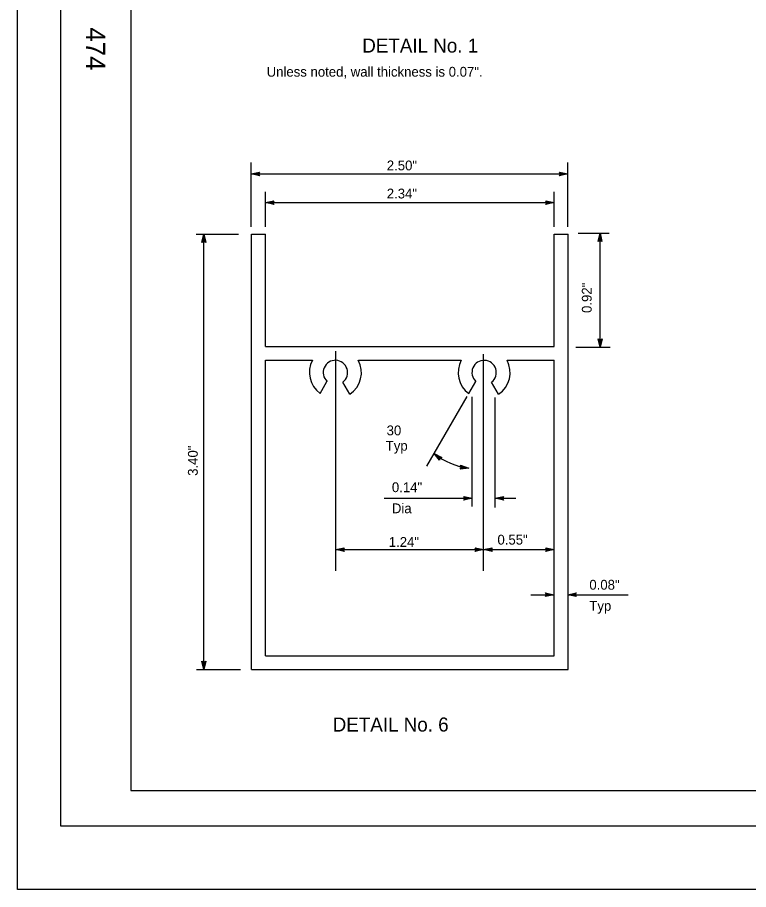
# Model space of a CAD drawing. Extents: x -894 to 866, y -476 to 714.
# Drawn here: x -894 to -374, y -476 to 144 of the extents above; entities that cross this region are included whole.
import ezdxf

# ---------------------------------------------------------------- set-up
doc = ezdxf.new("R2010")
doc.units = 0
for name, color, linetype in [('10 Sheet Format', 7, 'Continuous'), ('56 Stage 3 Anno', 7, 'Continuous'), ('57 Undefined', 7, 'Continuous'), ('60 Nongeo Data', 7, 'Continuous')]:
    doc.layers.add(name, color=color, linetype=linetype)

msp = doc.modelspace()

# ---------------------------------------------------------------- linework, layer by layer
at = {"layer": '10 Sheet Format'}
for p, q in [((-863.46, 668.96), (-863.46, -431.04)), ((-813.45, 643.96), (-813.45, -406.04)), ((-813.45, -406.04), (811.55, -406.04)), ((-863.46, -431.04), (836.55, -431.04))]:
    msp.add_line(p, q, dxfattribs=at)
for points in [[(-894.04, 713.56), (865.96, 713.56), (865.96, -476.44), (-894.04, -476.44)], [(-863.46, -431.04), (836.55, -431.04), (836.55, 668.96), (-863.46, 668.96)]]:
    msp.add_lwpolyline(points, close=True, dxfattribs=at)
at = {"layer": '56 Stage 3 Anno'}
for p, q in [((-727.66, -4.96), (-727.66, 40.96)), ((-502.27, -4.96), (-502.27, 40.96)), ((-727.77, 32.73), (-721.77, 34.06)), ((-727.77, 32.73), (-502.38, 32.73)), ((-721.77, 31.39), (-727.77, 32.73)), ((-727.77, 32.73), (-727.77, 32.73)), ((-721.98, 31.75), (-726.39, 32.73)), ((-726.37, 32.73), (-722, 33.7)), ((-725, 32.73), (-722.18, 33.35)), ((-722.22, 32.11), (-725, 32.73)), ((-723.62, 32.73), (-722.41, 32.99)), ((-722.39, 32.45), (-723.62, 32.73)), ((-721.77, 34.06), (-722.57, 32.73)), ((-722.57, 32.73), (-721.77, 31.39)), ((-721.77, 34.06), (-721.77, 34.06)), ((-721.77, 31.39), (-721.77, 31.39)), ((-507.58, 32.73), (-508.38, 34.07)), ((-508.38, 34.07), (-508.38, 34.07)), ((-508.38, 34.07), (-502.38, 32.73)), ((-502.38, 32.73), (-508.38, 31.4)), ((-508.38, 31.4), (-507.58, 32.73)), ((-508.38, 31.4), (-508.38, 31.4)), ((-508.16, 33.71), (-503.76, 32.73)), ((-503.77, 32.73), (-508.15, 31.76)), ((-505.14, 32.73), (-507.97, 32.11)), ((-507.93, 33.35), (-505.14, 32.73)), ((-507.75, 33.01), (-506.52, 32.73)), ((-506.52, 32.73), (-507.73, 32.47)), ((-502.38, 32.73), (-502.38, 32.73)), ((-717.61, -4.96), (-717.61, 19.99)), ((-512.09, -4.96), (-512.09, 19.99)), ((-717.61, 12.33), (-711.61, 13.66)), ((-716.21, 12.33), (-711.84, 13.3)), ((-714.84, 12.33), (-712.02, 12.95)), ((-713.46, 12.33), (-712.25, 12.59)), ((-711.61, 13.66), (-712.41, 12.33)), ((-711.61, 13.66), (-711.61, 13.66)), ((-517.29, 12.33), (-518.09, 13.67)), ((-518.09, 13.67), (-518.09, 13.67)), ((-518.09, 13.67), (-512.09, 12.33)), ((-517.88, 13.31), (-513.47, 12.33)), ((-517.64, 12.95), (-514.86, 12.33)), ((-517.47, 12.61), (-516.24, 12.33)), ((-717.61, 12.33), (-512.09, 12.33)), ((-711.61, 10.99), (-717.61, 12.33)), ((-717.61, 12.33), (-717.61, 12.33)), ((-711.82, 11.34), (-716.23, 12.33)), ((-712.06, 11.7), (-714.84, 12.33)), ((-712.23, 12.05), (-713.46, 12.33)), ((-712.41, 12.33), (-711.61, 10.99)), ((-711.61, 10.99), (-711.61, 10.99)), ((-512.09, 12.33), (-518.09, 11)), ((-518.09, 11), (-517.29, 12.33)), ((-518.09, 11), (-518.09, 11)), ((-513.49, 12.33), (-517.86, 11.36)), ((-514.86, 12.33), (-517.68, 11.7)), ((-516.24, 12.33), (-517.45, 12.06)), ((-512.09, 12.33), (-512.09, 12.33)), ((-766.97, -10.09), (-736.64, -10.09)), ((-762.76, -16.09), (-761.42, -10.09)), ((-762.4, -15.88), (-761.42, -11.47)), ((-761.42, -319.93), (-761.42, -10.09)), ((-761.42, -10.09), (-761.42, -10.09)), ((-761.42, -10.09), (-760.09, -16.09)), ((-761.42, -11.48), (-760.45, -15.86)), ((-495.06, -9.35), (-473.05, -9.35)), ((-480.74, -15.35), (-479.4, -9.35)), ((-480.38, -15.13), (-479.4, -10.73)), ((-480.02, -14.9), (-479.4, -12.11)), ((-479.4, -90.57), (-479.4, -9.35)), ((-479.4, -9.35), (-479.4, -9.35)), ((-479.4, -9.35), (-478.07, -15.35)), ((-479.4, -10.74), (-478.43, -15.11)), ((-479.4, -12.11), (-478.78, -14.94)), ((-761.42, -15.29), (-762.76, -16.09)), ((-762.76, -16.09), (-762.76, -16.09)), ((-762.04, -15.64), (-761.42, -12.85)), ((-761.7, -15.47), (-761.42, -14.24)), ((-761.42, -12.85), (-760.8, -15.68)), ((-761.42, -14.24), (-761.16, -15.45)), ((-760.09, -16.09), (-761.42, -15.29)), ((-760.09, -16.09), (-760.09, -16.09)), ((-479.4, -14.55), (-480.74, -15.35)), ((-480.74, -15.35), (-480.74, -15.35)), ((-479.68, -14.72), (-479.4, -13.49)), ((-479.4, -13.49), (-479.13, -14.7)), ((-478.07, -15.35), (-479.4, -14.55)), ((-478.07, -15.35), (-478.07, -15.35)), ((-479.4, -90.57), (-480.73, -84.57)), ((-480.73, -84.57), (-480.73, -84.57)), ((-480.73, -84.57), (-479.4, -85.37)), ((-479.4, -89.18), (-480.37, -84.8)), ((-479.4, -87.81), (-480.02, -84.98)), ((-479.4, -86.42), (-479.66, -85.22)), ((-479.4, -85.37), (-478.06, -84.57)), ((-478.06, -84.57), (-479.4, -90.57)), ((-478.42, -84.79), (-479.4, -89.19)), ((-478.78, -85.02), (-479.4, -87.81)), ((-479.12, -85.19), (-479.4, -86.42)), ((-478.06, -84.57), (-478.06, -84.57)), ((-496.75, -90.57), (-472.26, -90.57)), ((-479.4, -90.57), (-479.4, -90.57)), ((-667.47, -249.62), (-667.47, -93.36)), ((-562.32, -249.62), (-562.32, -95.44)), ((-602.73, -175.22), (-574.12, -125.66)), ((-570.36, -203.8), (-570.36, -125.92)), ((-554.14, -204.72), (-554.14, -126.43)), ((-593.62, -171.04), (-597.48, -166.26)), ((-597.48, -166.26), (-597.48, -166.26)), ((-597.48, -166.26), (-591.96, -168.95)), ((-593.57, -170.63), (-596.4, -167.12)), ((-596.39, -167.12), (-592.37, -169.08)), ((-593.53, -170.2), (-595.32, -167.98)), ((-595.32, -167.98), (-592.72, -169.25)), ((-593.45, -169.82), (-594.24, -168.84)), ((-594.24, -168.84), (-593.13, -169.38)), ((-593.41, -169.49), (-593.62, -171.04)), ((-593.62, -171.04), (-593.62, -171.04)), ((-591.96, -168.95), (-593.41, -169.49)), ((-591.96, -168.95), (-591.96, -168.95)), ((-579, -177.25), (-578.03, -176.03)), ((-572.88, -176.72), (-579, -177.25)), ((-579, -177.25), (-579, -177.25)), ((-574.26, -176.54), (-578.72, -176.92)), ((-578.03, -176.03), (-578.65, -174.6)), ((-578.65, -174.6), (-578.65, -174.6)), ((-578.65, -174.6), (-572.88, -176.72)), ((-575.62, -176.36), (-578.5, -176.6)), ((-578.48, -174.98), (-574.25, -176.54)), ((-578.3, -175.37), (-575.62, -176.36)), ((-576.99, -176.17), (-578.22, -176.28)), ((-578.17, -175.74), (-576.99, -176.17)), ((-572.88, -176.72), (-572.88, -176.72)), ((-633.15, -198.06), (-570.36, -198.06)), ((-575.56, -198.06), (-576.36, -196.72)), ((-576.36, -196.72), (-576.36, -196.72)), ((-576.36, -196.72), (-570.36, -198.06)), ((-570.36, -198.06), (-576.36, -199.39)), ((-576.36, -199.39), (-575.56, -198.06)), ((-576.15, -197.08), (-571.74, -198.06)), ((-571.76, -198.07), (-576.13, -199.03)), ((-573.13, -198.06), (-575.95, -198.69)), ((-575.91, -197.44), (-573.13, -198.06)), ((-575.74, -197.78), (-574.51, -198.06)), ((-574.51, -198.06), (-575.72, -198.33)), ((-570.36, -198.06), (-570.36, -198.06)), ((-554.14, -198.06), (-548.14, -196.73)), ((-554.14, -198.06), (-539.45, -198.06)), ((-548.14, -199.4), (-554.14, -198.06)), ((-554.14, -198.06), (-554.14, -198.06)), ((-548.35, -199.05), (-552.76, -198.06)), ((-552.75, -198.06), (-548.37, -197.09)), ((-551.37, -198.06), (-548.55, -197.44)), ((-548.59, -198.69), (-551.37, -198.06)), ((-549.99, -198.07), (-548.78, -197.8)), ((-548.76, -198.34), (-549.99, -198.07)), ((-548.14, -196.73), (-548.94, -198.06)), ((-548.94, -198.06), (-548.14, -199.4)), ((-548.14, -196.73), (-548.14, -196.73)), ((-576.36, -199.39), (-576.36, -199.39)), ((-548.14, -199.4), (-548.14, -199.4)), ((-667.47, -234.6), (-661.47, -233.27)), ((-667.47, -234.6), (-562.32, -234.6)), ((-661.47, -235.94), (-667.47, -234.6)), ((-667.47, -234.6), (-667.47, -234.6)), ((-661.69, -235.59), (-666.09, -234.6)), ((-666.08, -234.6), (-661.7, -233.63)), ((-664.71, -234.6), (-661.88, -233.98)), ((-661.92, -235.23), (-664.71, -234.6)), ((-663.33, -234.6), (-662.12, -234.34)), ((-662.1, -234.88), (-663.33, -234.6)), ((-661.47, -233.27), (-662.27, -234.6)), ((-662.27, -234.6), (-661.47, -235.94)), ((-661.47, -233.27), (-661.47, -233.27)), ((-567.52, -234.6), (-568.32, -233.26)), ((-568.32, -233.26), (-568.32, -233.26)), ((-568.32, -233.26), (-562.32, -234.6)), ((-562.32, -234.6), (-568.32, -235.93)), ((-568.32, -235.93), (-567.52, -234.6)), ((-568.11, -233.62), (-563.7, -234.6)), ((-563.71, -234.6), (-568.09, -235.57)), ((-565.08, -234.6), (-567.91, -235.22)), ((-567.87, -233.98), (-565.08, -234.6)), ((-567.7, -234.32), (-566.47, -234.6)), ((-566.47, -234.6), (-567.67, -234.87)), ((-562.32, -234.6), (-556.32, -233.27)), ((-562.32, -234.6), (-512.09, -234.6)), ((-562.32, -234.6), (-562.32, -234.6)), ((-556.32, -235.94), (-562.32, -234.6)), ((-562.32, -234.6), (-562.32, -234.6)), ((-556.54, -235.59), (-560.94, -234.6)), ((-560.93, -234.6), (-556.56, -233.63)), ((-559.56, -234.6), (-556.73, -233.98)), ((-556.77, -235.23), (-559.56, -234.6)), ((-558.18, -234.6), (-556.97, -234.34)), ((-556.95, -234.88), (-558.18, -234.6)), ((-556.32, -233.27), (-557.12, -234.6)), ((-557.12, -234.6), (-556.32, -235.94)), ((-556.32, -233.27), (-556.32, -233.27)), ((-517.29, -234.6), (-518.09, -233.26)), ((-518.09, -233.26), (-518.09, -233.26)), ((-518.09, -233.26), (-512.09, -234.6)), ((-512.09, -234.6), (-518.09, -235.93)), ((-518.09, -235.93), (-517.29, -234.6)), ((-517.88, -233.62), (-513.47, -234.6)), ((-513.49, -234.6), (-517.86, -235.57)), ((-514.86, -234.6), (-517.68, -235.22)), ((-517.64, -233.98), (-514.86, -234.6)), ((-517.47, -234.32), (-516.24, -234.6)), ((-516.24, -234.6), (-517.45, -234.87)), ((-512.09, -234.6), (-512.09, -234.6)), ((-661.47, -235.94), (-661.47, -235.94)), ((-568.32, -235.93), (-568.32, -235.93)), ((-556.32, -235.94), (-556.32, -235.94)), ((-518.09, -235.93), (-518.09, -235.93)), ((-528.66, -266.68), (-512.25, -266.68)), ((-517.45, -266.68), (-518.25, -265.34)), ((-518.25, -265.34), (-518.25, -265.34)), ((-518.25, -265.34), (-512.25, -266.68)), ((-512.25, -266.68), (-518.25, -268.01)), ((-518.25, -268.01), (-517.45, -266.68)), ((-518.03, -265.69), (-513.63, -266.68)), ((-513.64, -266.68), (-518.01, -267.65)), ((-515.01, -266.68), (-517.84, -267.3)), ((-517.8, -266.05), (-515.01, -266.68)), ((-517.62, -266.4), (-516.39, -266.68)), ((-516.39, -266.68), (-517.6, -266.94)), ((-512.25, -266.68), (-512.25, -266.68)), ((-502.41, -266.68), (-496.41, -265.35)), ((-496.41, -268.02), (-502.41, -266.68)), ((-502.41, -266.68), (-502.41, -266.68)), ((-502.41, -266.68), (-459.37, -266.68)), ((-496.62, -267.66), (-501.03, -266.68)), ((-501.02, -266.68), (-496.64, -265.71)), ((-499.64, -266.68), (-496.82, -266.06)), ((-496.86, -267.3), (-499.64, -266.68)), ((-498.26, -266.68), (-497.05, -266.41)), ((-497.03, -266.96), (-498.26, -266.68)), ((-496.41, -265.35), (-497.21, -266.68)), ((-497.21, -266.68), (-496.41, -268.02)), ((-496.41, -265.35), (-496.41, -265.35)), ((-518.25, -268.01), (-518.25, -268.01)), ((-496.41, -268.02), (-496.41, -268.02)), ((-761.42, -319.93), (-762.75, -313.93)), ((-762.75, -313.93), (-762.75, -313.93)), ((-762.75, -313.93), (-761.42, -314.73)), ((-761.42, -318.54), (-762.39, -314.17)), ((-761.42, -317.17), (-762.04, -314.35)), ((-761.42, -315.79), (-761.68, -314.58)), ((-761.42, -314.73), (-760.08, -313.93)), ((-760.08, -313.93), (-761.42, -319.93)), ((-760.44, -314.15), (-761.42, -318.55)), ((-760.8, -314.38), (-761.42, -317.17)), ((-761.14, -314.56), (-761.42, -315.79)), ((-760.08, -313.93), (-760.08, -313.93)), ((-766.54, -319.93), (-735.22, -319.93)), ((-761.42, -319.93), (-761.42, -319.93))]:
    msp.add_line(p, q, dxfattribs=at)
msp.add_arc((-566.23, -126.94), 50.22, 231.51866, 262.39463, dxfattribs=at)
at = {"layer": '60 Nongeo Data'}
for p, q in [((-727.45, -319.93), (-727.45, -10.09)), ((-727.45, -10.09), (-717.61, -10.09)), ((-717.61, -90.01), (-717.61, -10.09)), ((-512.09, -10.09), (-502.25, -10.09)), ((-512.09, -90.01), (-512.09, -10.09)), ((-502.25, -319.93), (-502.25, -10.09)), ((-717.61, -90.01), (-512.09, -90.01)), ((-717.61, -310.09), (-717.61, -99.86)), ((-717.61, -99.86), (-684.16, -99.86)), ((-651.34, -99.86), (-578.27, -99.86)), ((-545.62, -99.86), (-512.09, -99.86)), ((-512.09, -310.09), (-512.09, -99.86)), ((-678.71, -123.48), (-673.76, -114.9)), ((-657.52, -123.95), (-662.47, -115.38)), ((-572.84, -123.45), (-567.89, -114.87)), ((-551.66, -123.96), (-556.61, -115.39)), ((-717.61, -310.09), (-512.09, -310.09)), ((-727.45, -319.93), (-502.25, -319.93))]:
    msp.add_line(p, q, dxfattribs=at)
for centre, radius, start, end in [((-667.78, -108.55), 18.5, 151.89801, 233.77231), ((-667.78, -108.55), 8.66, 307.87302, 226.59919), ((-667.78, -108.55), 18.5, 303.67586, 28.10199), ((-561.94, -108.57), 18.5, 151.89801, 233.77231), ((-561.94, -108.57), 8.66, 308.03223, 226.65968), ((-561.94, -108.57), 18.5, 303.67586, 28.10199)]:
    msp.add_arc(centre, radius, start, end, dxfattribs=at)

# ---------------------------------------------------------------- texts
at = {"layer": '10 Sheet Format'}
msp.add_text('474', height=13.779, rotation=270, dxfattribs=at).set_placement((-845.33, 137.04))
at = {"layer": '57 Undefined'}
for s, height, p in [('DETAIL No. 1', 10, (-648.66, 119.05)), ('Unless noted, wall thickness is 0.07".', 7, (-716.7, 101.92)), ('2.50"', 7, (-631.21, 35.26)), ('2.34"', 7, (-631.21, 15.27)), ('30', 7, (-631.32, -153.26)), ('Typ', 7, (-631.95, -164.2)), ('0.14"', 7, (-627.58, -193.7)), ('Dia', 7, (-627.58, -208.7)), ('1.24"', 7, (-629.79, -232.63)), ('0.55"', 7, (-552.46, -231)), ('0.08"', 7, (-487.06, -263.08)), ('Typ', 7, (-487.06, -278.08)), ('DETAIL No. 6', 10, (-669.71, -364.02))]:
    msp.add_text(s, height=height, dxfattribs=at).set_placement(p)
for s, p in [('0.92"', (-485.41, -66.2)), ('3.40"', (-765.72, -182.08))]:
    msp.add_text(s, height=7, rotation=90, dxfattribs=at).set_placement(p)

doc.saveas('drawing.dxf')
